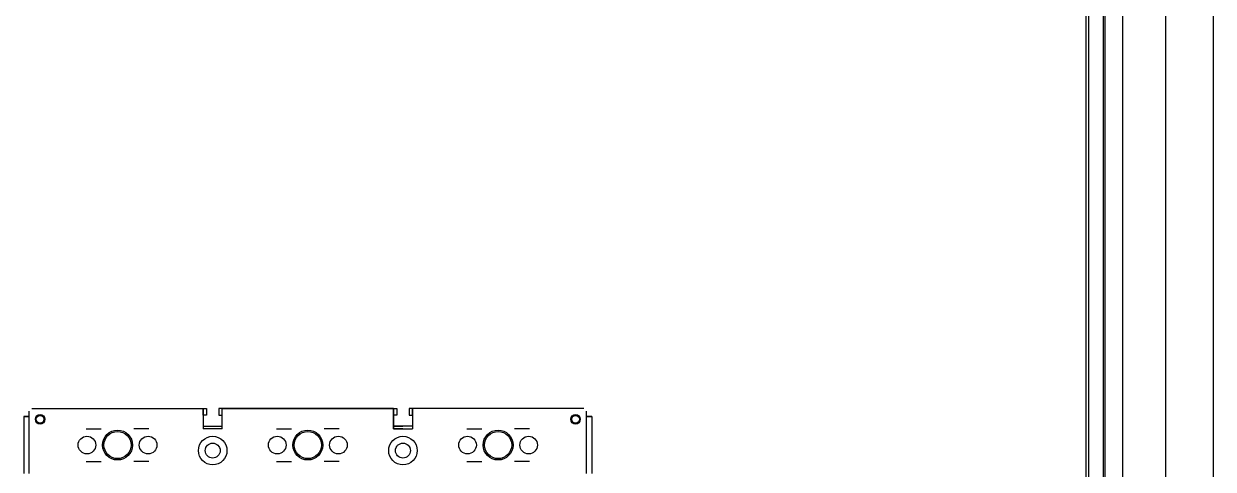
# Model space of a CAD drawing. Header units: metres. Extents: x -260 to 2001, y 2594 to 9590.
# Drawn here: x 550.2 to 987.9, y 3945.5 to 4109.5 of the extents above; entities that cross this region are included whole.
import ezdxf

# ---------------------------------------------------------------- set-up
doc = ezdxf.new("R2010")
doc.units = ezdxf.units.M

# ---------------------------------------------------------------- blocks, each defined once
blk = doc.blocks.new('ABB-IN_T6_3')
for p, q in [((3.24997, 267.866561), (66.249966, 267.866561)), ((3.24997, 267.866561), (66.249966, 267.866561)), ((66.249966, 267.866561), (66.249966, 260.366561)), ((66.249966, 267.866561), (67.499966, 267.866561)), ((66.249966, 265.366561), (66.249966, 267.866561)), ((67.499966, 267.866561), (67.499966, 265.366561)), ((71.999966, 267.866561), (71.999966, 265.366561)), ((73.249966, 267.866561), (71.999966, 267.866561)), ((73.249966, 260.366561), (73.249966, 267.866561)), ((136.249966, 267.866561), (73.249966, 267.866561)), ((73.249966, 267.866561), (136.249966, 267.866561)), ((87.249951, 267.866516), (87.249951, 267.898529)), ((122.249951, 267.898529), (87.249951, 267.898529)), ((122.249951, 267.898529), (122.249951, 267.8665)), ((136.249936, 260.366561), (136.249936, 267.866561)), ((136.249936, 267.866561), (137.499936, 267.866561)), ((136.249966, 267.866561), (136.249966, 260.366561)), ((136.249966, 267.866561), (137.499966, 267.866561)), ((136.249966, 265.366561), (136.249966, 267.866561)), ((137.499936, 267.866561), (137.499936, 265.366561)), ((141.999936, 267.866561), (141.999936, 265.366561)), ((143.249936, 267.866561), (141.999936, 267.866561)), ((143.249936, 267.866561), (143.249936, 260.366561)), ((206.249932, 267.866561), (143.249936, 267.866561)), ((206.249932, 267.866561), (143.249936, 267.866561)), ((143.249936, 265.366561), (143.249936, 267.866561)), ((2.24997, 264.866561), (0.24997, 264.866561)), ((0.24997, 264.866561), (0.24997, 243.866561)), ((0.24997, 264.866561), (2.24997, 264.866561)), ((2.24997, 243.866561), (2.24997, 266.866561)), ((67.499966, 265.366561), (66.249966, 265.366561)), ((66.249966, 265.366561), (66.249966, 261.366561)), ((71.999966, 265.366561), (73.249966, 265.366561)), ((137.499936, 265.366561), (136.249936, 265.366561)), ((137.499966, 265.366561), (136.249966, 265.366561)), ((136.249966, 265.366561), (136.249966, 261.366561)), ((141.999936, 265.366561), (143.249936, 265.366561)), ((143.249936, 265.366561), (143.249936, 261.366561)), ((207.249932, 243.866561), (207.249932, 266.866561)), ((207.249932, 264.866561), (209.249932, 264.866561)), ((209.249932, 264.866561), (207.249932, 264.866561)), ((209.249932, 264.866561), (209.249932, 243.866561)), ((23.24997, 260.366561), (28.729172, 260.366561)), ((46.249966, 260.366561), (40.770764, 260.366561)), ((66.249966, 261.366561), (73.249966, 261.366561)), ((73.249966, 260.366561), (66.249966, 260.366561)), ((93.249966, 260.366561), (98.729169, 260.366561)), ((116.249966, 260.366561), (110.770764, 260.366561)), ((143.249936, 261.366561), (136.249936, 261.366561)), ((136.249936, 260.366561), (143.249936, 260.366561)), ((136.249966, 261.366561), (139.749966, 261.366561)), ((139.749966, 260.366561), (136.249966, 260.366561)), ((163.249936, 260.366561), (168.729138, 260.366561)), ((186.249932, 260.366561), (180.77073, 260.366561)), ((23.24997, 248.366561), (28.729172, 248.366561)), ((46.249966, 248.366561), (40.770764, 248.366561)), ((93.249967, 248.366561), (98.729169, 248.366561)), ((116.249967, 248.366561), (110.770764, 248.366561)), ((163.249936, 248.366561), (168.729138, 248.366561)), ((186.249932, 248.366561), (180.77073, 248.366561))]:
    blk.add_line(p, q)
for centre, radius in [((6.24997, 263.866561), 1.75), ((6.24997, 263.866561), 1.4), ((203.249932, 263.866561), 1.75), ((203.249932, 263.866561), 1.4), ((34.749954, 254.396499), 5.5), ((34.749954, 254.396492), 5), ((104.749951, 254.396499), 5.5), ((104.749951, 254.396492), 5), ((174.749948, 254.396499), 5.5), ((174.749948, 254.396492), 5), ((23.499954, 254.396499), 3.25), ((45.999951, 254.396499), 3.25), ((69.749966, 252.366561), 5.25), ((69.749966, 252.366561), 2.75), ((93.499952, 254.396499), 3.25), ((115.999952, 254.396499), 3.25), ((139.749936, 252.366561), 5.25), ((139.749936, 252.366561), 2.75), ((163.499951, 254.396499), 3.25), ((185.999948, 254.396499), 3.25)]:
    blk.add_circle(centre, radius)
blk = doc.blocks.new('ABB-IS2_80_80')
for p, q in [((746.96, 2052.41), (746.96, 152.41)), ((747.98, 2052.41), (747.98, 152.41)), ((753.38, 2052.41), (753.38, 152.41)), ((753.96, 2052.41), (753.96, 152.41)), ((760.46, 2052.41), (760.46, 152.41)), ((776.28, 2052.41), (776.28, 152.41)), ((793.86, 2052.41), (793.86, 152.41))]:
    blk.add_line(p, q)

msp = doc.modelspace()

# ---------------------------------------------------------------- block references
for name, p in [('ABB-IS2_80_80', (194, 2594)), ('ABB-IN_T6_3', (550, 3700))]:
    msp.add_blockref(name, p)

doc.saveas('drawing.dxf')
